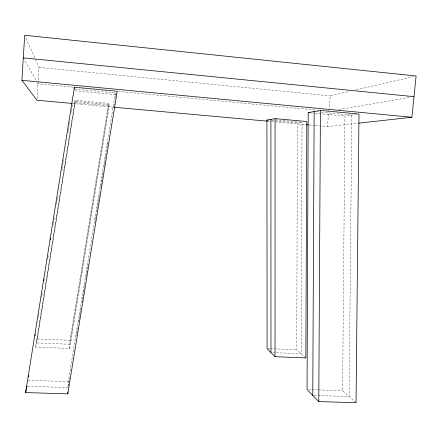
<?xml version="1.0" encoding="UTF-8"?>
<svg xmlns="http://www.w3.org/2000/svg" width="438" height="438" viewBox="0 0 438 438"><rect width="100%" height="100%" fill="white"/><g stroke="black" fill="none" stroke-linecap="round" stroke-linejoin="round"><path stroke-width="0.33" stroke-dasharray="2.19 1.64" d="M305.855 357.917L296.745 349.781L297.397 122.875L302.006 122.218L301.207 353.762L272.989 352.606M356.045 402.719L342.598 390.712L344.952 116.07L356.379 114.433M68.098 386.234L68.29 381.586L115.161 94.57L116.169 92.955L74.504 89.045M69.675 348.434L70.014 340.293L108.235 105.64L109.599 103.461L75.068 100.302L35.577 347.066L69.675 348.434L109.599 103.461M37.022 98.868L39.02 67.414L25.24 36.518M315.13 125.52L327.372 126.637L328.741 111.942M328.867 110.6L330.241 95.862L349.546 91.394M38.341 317.501L38.555 316.154M38.664 315.48L38.987 313.455M41.577 297.26L41.796 295.907M41.9 295.234L42.223 293.208M47.622 259.471L47.835 258.119M47.945 257.445L48.268 255.42M53.124 225.055L53.337 223.703M53.447 223.03L53.879 220.33M53.983 219.657L54.307 217.631M56.36 204.809L56.573 203.462M56.683 202.789L57.115 200.089M57.219 199.41L57.548 197.39M61.862 170.398L62.076 169.046M62.185 168.373L62.618 165.674M62.722 165L63.154 162.301M63.264 161.622L63.587 159.602M67.901 132.61L68.12 131.258M68.224 130.584L68.657 127.885M68.766 127.212L69.199 124.512M69.303 123.834L69.631 121.813M71.137 112.363L71.356 111.017M71.465 110.338L71.892 107.638M72.002 106.965L72.434 104.266M35.577 347.066L37.356 338.93L75.188 102.623L75.068 100.302M68.262 386.217L68.706 383.518M68.815 382.845L69.253 380.146M69.363 379.472L69.587 378.125M76.524 335.656L76.853 333.63M76.962 332.957L77.406 330.263M77.515 329.584L77.734 328.237M78.725 322.171L79.054 320.151M79.168 319.472L79.606 316.778M79.716 316.105L80.159 313.405M80.269 312.732L80.707 310.038M80.816 309.359L81.035 308.013M82.032 301.946L82.36 299.926M82.47 299.247L82.908 296.553M83.023 295.88L83.461 293.181M83.57 292.507L84.014 289.808M84.123 289.135L84.561 286.441M84.671 285.768L84.895 284.415M85.886 278.349L86.215 276.329M86.324 275.655L86.762 272.956M86.877 272.283L87.315 269.584M87.425 268.91L87.868 266.216M87.978 265.543L88.197 264.191M95.134 221.721L95.468 219.701M95.577 219.022L96.015 216.328M96.125 215.655L96.349 214.308M96.787 211.609L97.116 209.588M97.225 208.91L97.669 206.216M97.778 205.542L98.216 202.843M98.331 202.17L98.769 199.476M98.878 198.797L99.322 196.104M99.431 195.43L99.65 194.083M100.641 188.011L100.97 185.991M101.079 185.318L101.523 182.619M101.632 181.945L102.07 179.251M102.185 178.573L102.623 175.879M102.733 175.205L103.176 172.506M103.286 171.833L103.505 170.486M103.943 167.787L104.277 165.767M104.386 165.093L104.824 162.394M104.934 161.721L105.377 159.027M105.487 158.348L105.93 155.654M106.04 154.981L106.478 152.282M106.587 151.608L106.806 150.261M107.25 147.562L107.578 145.542M107.688 144.869L108.131 142.169M113.749 107.786L114.077 105.766M114.187 105.093L114.406 103.746M115.397 97.674L115.731 95.654M115.84 94.98L116.169 92.955M356.198 89.856L413.439 76.601M338.87 109.549L409.973 97.356M327.372 126.637L357.802 123.259M27.671 386.272L68.043 387.564M314.112 395.443L349.157 396.565L351.796 115.09L320.2 112.123M28.306 380.261L68.29 381.586M309.091 389.601L311.829 389.689M312.513 389.71L317.983 389.897M318.667 389.919L342.598 390.712M37.356 338.93L70.014 340.293M267.76 348.566L269.786 348.653M270.46 348.681L296.745 349.781M275.639 119.809L302.006 122.218M75.188 102.623L108.235 105.64M271.659 120.532L297.397 122.875M72.987 103.51L113.798 107.222M267.519 121.195L306.288 124.715M309.009 124.967L314.451 125.46M316.838 111.805L319.526 112.057M75.27 90.836L115.161 94.57M310.241 112.823L314.32 113.201M315.004 113.267L344.952 116.07M73.392 87.189L37.975 83.85L36.644 81.49M118.348 91.427L315.864 110.053M39.02 67.414L330.241 95.862M23.291 57.854L36.31 80.899M75.128 101.49L36.485 342.91L69.85 344.279L108.903 104.572L75.128 101.49"/><path stroke-width="0.66" d="M275.02 356.68L275.075 118.621L306.808 121.529L305.855 357.917L275.02 356.68L267.087 348.538L266.917 120.1L275.075 118.621M308.199 112.632L307.043 389.53L318.776 401.575L356.045 402.719L359.001 114.055L320.419 110.42L308.199 112.632L309.556 112.758M312.765 395.399L314.15 111.553M318.776 401.575L320.419 110.42M67.781 393.861L117.231 91.257L74.411 87.222L25.612 392.568L67.781 393.861L67.857 391.972M72.303 103.45L36.934 100.231L21.9 80.329L24.692 35.281L416.1 75.988L411.901 117.258L358.481 123.188M28.508 376.795L28.722 375.443M35.095 335.59L35.308 334.238M43.838 280.878L44.057 279.526M50.425 239.674L50.644 238.321M25.612 392.568L26.444 388.774M26.718 387.515L26.997 386.25M266.917 120.1L268.27 120.22M114.477 107.283L266.835 121.129M306.288 124.715L308.33 124.901M21.9 80.329L411.901 117.258M23.291 57.854L413.998 96.667M74.411 87.222L74.476 88.438M270.908 119.377L270.974 352.524"/></g></svg>
